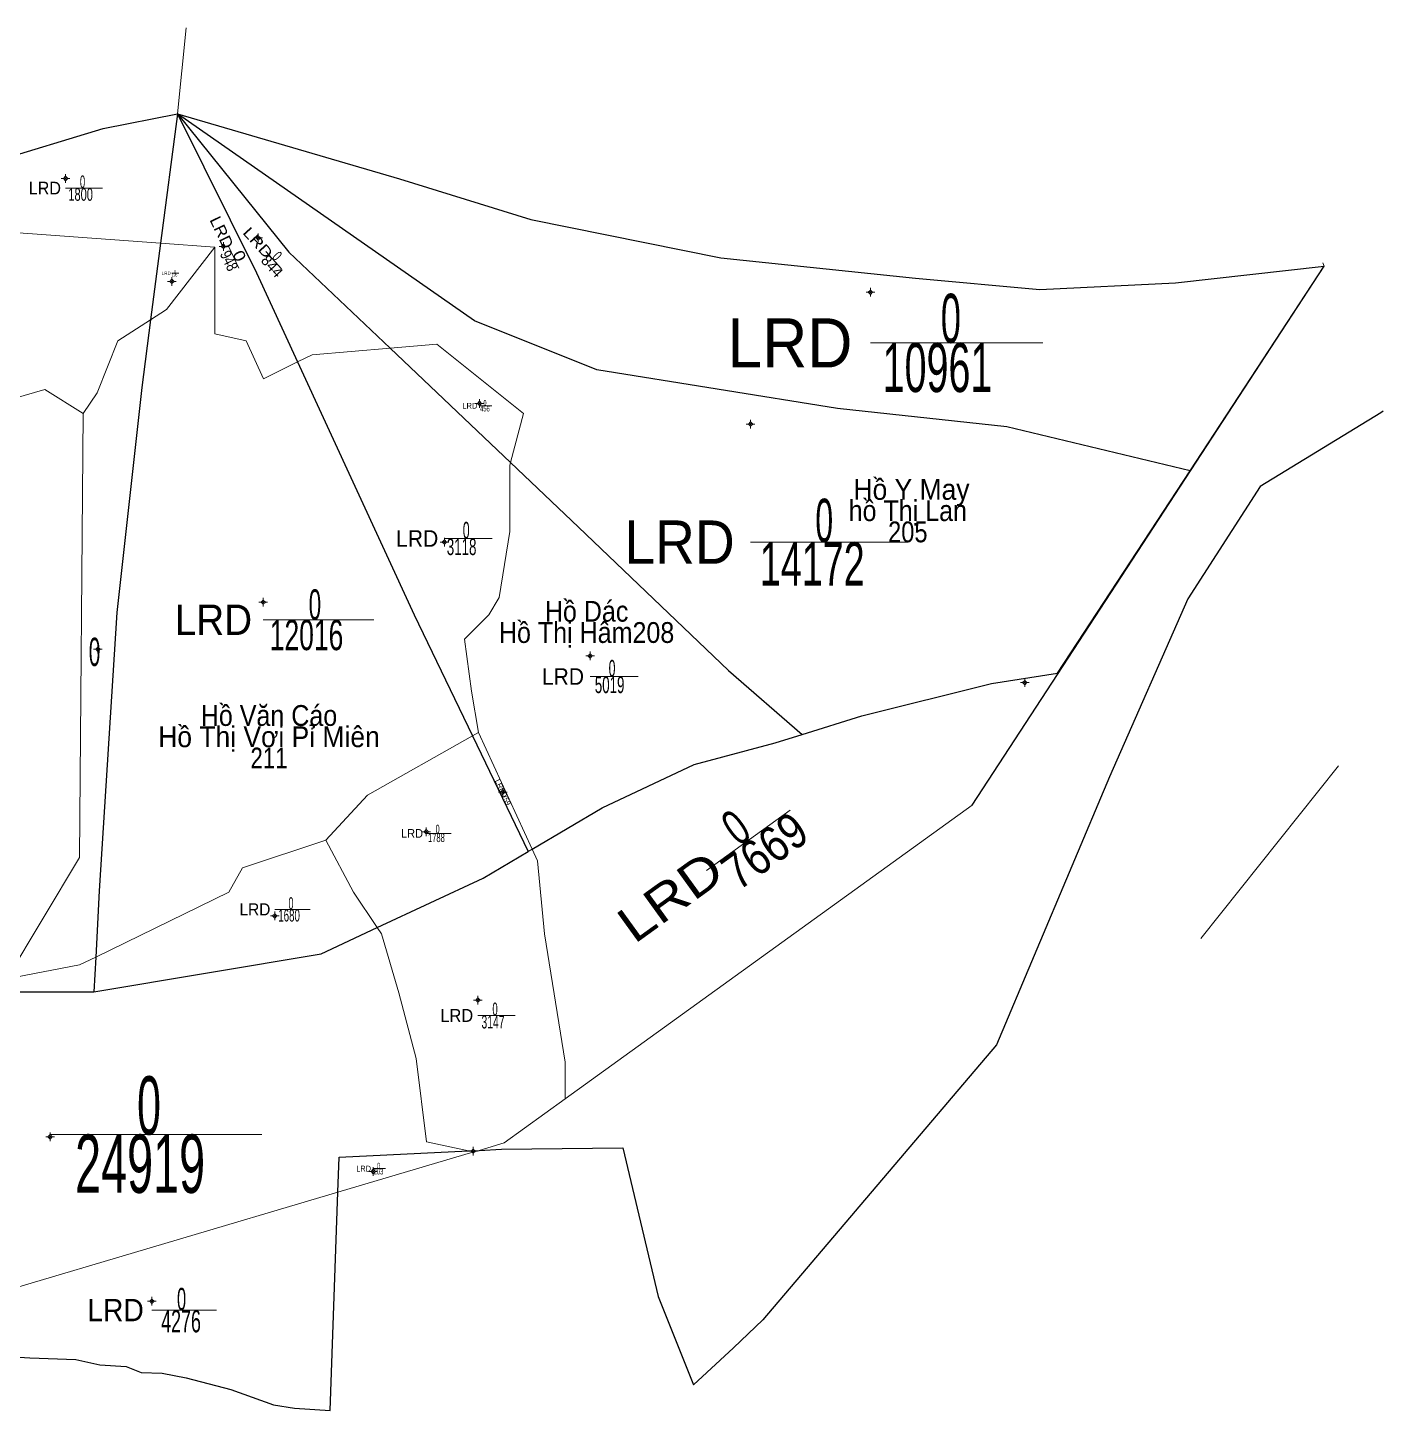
# Model space of a CAD drawing. Header units: metres. Extents: x 547480 to 554179, y 1840660 to 1842196.
# Drawn here: x 548080 to 548470.9, y 1840914.4 to 1841313.2 of the extents above; entities that cross this region are included whole.
import ezdxf
from ezdxf.enums import TextEntityAlignment as Align

# ---------------------------------------------------------------- set-up
doc = ezdxf.new("R2010")
doc.units = ezdxf.units.M
doc.header["$LTSCALE"] = 1.6
for name, color, linetype, lineweight in [('10', 7, 'Continuous', 13), ('11', 7, 'Continuous', 13), ('12', 7, 'Continuous', 13), ('31', 7, 'Continuous', 25), ('32', 7, 'Continuous', 25), ('53', 7, 'Continuous', 13), ('63', 7, 'Continuous', 13)]:
    doc.layers.add(name, color=color, linetype=linetype, lineweight=lineweight)

msp = doc.modelspace()

# ---------------------------------------------------------------- hatches: boundary and pattern name
at = {"layer": '11'}
for points in [[(548091.11, 1841269.69, 1), (548090.81, 1841269.69, 1)], [(548146.64, 1841252.57, 1), (548146.34, 1841252.57, 1)], [(548136.59, 1841250.11, 1), (548136.29, 1841250.11, 1)], [(548121.77, 1841239.99, 1), (548121.47, 1841239.99, 1)], [(548323.16, 1841236.87, 1), (548322.86, 1841236.87, 1)], [(548210.45, 1841204.83, 1), (548210.15, 1841204.83, 1)], [(548288.62, 1841198.85, 1), (548288.32, 1841198.85, 1)], [(548200.32, 1841164.83, 1), (548200.02, 1841164.83, 1)], [(548148.09, 1841147.5, 1), (548147.79, 1841147.5, 1)], [(548100.42, 1841133.91, 1), (548100.12, 1841133.91, 1)], [(548242.34, 1841132.01, 1), (548242.04, 1841132.01, 1)], [(548367.66, 1841124.33, 1), (548367.36, 1841124.33, 1)], [(548217.15, 1841092.74, 1), (548216.85, 1841092.74, 1)], [(548195.09, 1841081.29, 1), (548194.79, 1841081.29, 1)], [(548151.43, 1841057.02, 1), (548151.13, 1841057.02, 1)], [(548209.99, 1841032.76, 1), (548209.69, 1841032.76, 1)], [(548086.65, 1840993.31, 1), (548086.35, 1840993.31, 1)], [(548208.64, 1840989.18, 1), (548208.34, 1840989.18, 1)], [(548179.8, 1840983.31, 1), (548179.5, 1840983.31, 1)], [(548116.01, 1840945.89, 1), (548115.71, 1840945.89, 1)]]:
    msp.add_hatch(color=256, dxfattribs=at).paths.add_polyline_path(points)

# ---------------------------------------------------------------- linework, layer by layer
at = {"layer": '10'}
for p, q in [((548210.01, 1841109.87), (548208.33, 1841108.92)), ((548225.46, 1841076.25), (548210.01, 1841109.87)), ((548235.01, 1841004.26), (548352.35, 1841088.93)), ((548207.16, 1840989.27), (548208.63, 1840988.95))]:
    msp.add_line(p, q, dxfattribs=at)
for points in [[(548014.5, 1841258.66), (548037.82, 1841256.94), (548118.36, 1841251.02), (548134.01, 1841249.87)], [(548115.48, 1841228.96), (548120.01, 1841231.87), (548134.01, 1841249.87)], [(548134.01, 1841249.87), (548134.01, 1841224.87), (548143.01, 1841222.87), (548148.01, 1841211.87), (548157.85, 1841216.79)], [(548096.01, 1841201.87), (548100.01, 1841207.87), (548106.01, 1841222.87), (548115.48, 1841228.96)], [(548000.2, 1841223.52), (548022.01, 1841198.87), (548047.01, 1841204.87), (548061.01, 1841201.87), (548085.01, 1841208.87), (548096.01, 1841201.87)], [(548157.85, 1841216.79), (548162.01, 1841218.87), (548184.51, 1841220.74)], [(548184.51, 1841220.74), (548198.01, 1841221.87), (548223.01, 1841201.87), (548219.25, 1841187.78)], [(548074.01, 1841038.87), (548095.01, 1841073.87), (548096.01, 1841201.87)], [(548219.25, 1841187.78), (548219.01, 1841186.87), (548219.01, 1841167.87), (548216.01, 1841148.87), (548213.01, 1841143.87), (548206.01, 1841136.87), (548208.01, 1841121.87), (548210.01, 1841109.87)], [(548208.33, 1841108.92), (548178.01, 1841091.87), (548166.01, 1841078.87)], [(548166.01, 1841078.87), (548142.01, 1841070.87), (548138.01, 1841063.87), (548099.64, 1841045.13)], [(548166.01, 1841078.87), (548174.01, 1841063.87), (548180.82, 1841053.65)], [(548235.01, 1841004.26), (548235.01, 1841014.87), (548229.01, 1841051.87), (548227.01, 1841072.87), (548225.46, 1841076.25)], [(548180.82, 1841053.65), (548182.01, 1841051.87), (548187.01, 1841034.87), (548192.01, 1841015.87), (548195.01, 1840991.87), (548207.16, 1840989.27)], [(548099.64, 1841045.13), (548095.01, 1841042.87), (548074.01, 1841038.87)], [(548210.2, 1840989.41), (548217.39, 1840991.55), (548235.01, 1841004.26)], [(548019.7, 1840932.96), (548169.49, 1840977.35), (548208.63, 1840988.95), (548210.2, 1840989.41)]]:
    msp.add_lwpolyline(points, dxfattribs=at)
at = {"layer": '10', "lineweight": 25}
for points in [[(548169.49, 1840977.35), (548169.85, 1840987.44), (548207.16, 1840989.27), (548210.2, 1840989.41)], [(548210.2, 1840989.41), (548216.64, 1840989.73), (548251.6, 1840990.16), (548261.84, 1840947.23), (548271.99, 1840921.81)], [(548019.7, 1840932.96), (548027.03, 1840932.17), (548055.8, 1840931.07), (548080.63, 1840929.53), (548093.95, 1840929.08), (548100.78, 1840927.54), (548108.38, 1840927.09), (548112.76, 1840925.34), (548118.77, 1840925.12), (548125.75, 1840923.77), (548138.61, 1840920.45), (548150.94, 1840916.04), (548156.94, 1840915.03), (548167.28, 1840914.43), (548169.49, 1840977.35)]]:
    msp.add_lwpolyline(points, dxfattribs=at)
at = {"layer": '11'}
for p, q in [((548090.96, 1841270.94), (548090.96, 1841270.32)), ((548090.33, 1841269.69), (548089.71, 1841269.69)), ((548090.96, 1841269.06), (548090.96, 1841268.44)), ((548092.21, 1841269.69), (548091.58, 1841269.69)), ((548136.44, 1841251.36), (548136.44, 1841250.74)), ((548145.86, 1841252.57), (548145.24, 1841252.57)), ((548146.49, 1841253.82), (548146.49, 1841253.2)), ((548146.49, 1841251.94), (548146.49, 1841251.32)), ((548147.74, 1841252.57), (548147.12, 1841252.57)), ((548135.82, 1841250.11), (548135.19, 1841250.11)), ((548136.44, 1841249.48), (548136.44, 1841248.86)), ((548137.69, 1841250.11), (548137.07, 1841250.11)), ((548121, 1841239.99), (548120.37, 1841239.99)), ((548121.62, 1841241.24), (548121.62, 1841240.62)), ((548121.62, 1841239.36), (548121.62, 1841238.74)), ((548122.87, 1841239.99), (548122.24, 1841239.99)), ((548322.38, 1841236.87), (548321.76, 1841236.87)), ((548323.01, 1841238.12), (548323.01, 1841237.5)), ((548323.01, 1841236.24), (548323.01, 1841235.62)), ((548324.26, 1841236.87), (548323.64, 1841236.87)), ((548209.68, 1841204.83), (548209.05, 1841204.83)), ((548210.3, 1841206.08), (548210.3, 1841205.46)), ((548210.3, 1841204.2), (548210.3, 1841203.58)), ((548211.55, 1841204.83), (548210.92, 1841204.83)), ((548287.84, 1841198.85), (548287.22, 1841198.85)), ((548288.47, 1841200.1), (548288.47, 1841199.48)), ((548289.72, 1841198.85), (548289.1, 1841198.85)), ((548288.47, 1841198.22), (548288.47, 1841197.6)), ((548199.54, 1841164.83), (548198.92, 1841164.83)), ((548200.17, 1841166.08), (548200.17, 1841165.46)), ((548200.17, 1841164.2), (548200.17, 1841163.58)), ((548201.42, 1841164.83), (548200.8, 1841164.83)), ((548147.32, 1841147.5), (548146.69, 1841147.5)), ((548147.94, 1841148.75), (548147.94, 1841148.12)), ((548147.94, 1841146.88), (548147.94, 1841146.25)), ((548149.19, 1841147.5), (548148.57, 1841147.5)), ((548100.27, 1841135.16), (548100.27, 1841134.54)), ((548099.64, 1841133.91), (548099.02, 1841133.91)), ((548100.27, 1841133.28), (548100.27, 1841132.66)), ((548101.52, 1841133.91), (548100.9, 1841133.91)), ((548241.57, 1841132.01), (548240.94, 1841132.01)), ((548242.19, 1841133.26), (548242.19, 1841132.64)), ((548242.19, 1841131.38), (548242.19, 1841130.76)), ((548243.44, 1841132.01), (548242.82, 1841132.01)), ((548366.88, 1841124.33), (548366.26, 1841124.33)), ((548367.51, 1841125.58), (548367.51, 1841124.96)), ((548367.51, 1841123.7), (548367.51, 1841123.08)), ((548368.76, 1841124.33), (548368.14, 1841124.33)), ((548216.38, 1841092.74), (548215.75, 1841092.74)), ((548217, 1841093.99), (548217, 1841093.36)), ((548217, 1841092.12), (548217, 1841091.49)), ((548218.25, 1841092.74), (548217.62, 1841092.74)), ((548194.32, 1841081.29), (548193.69, 1841081.29)), ((548194.94, 1841082.54), (548194.94, 1841081.92)), ((548194.94, 1841080.66), (548194.94, 1841080.04)), ((548196.19, 1841081.29), (548195.57, 1841081.29)), ((548150.66, 1841057.02), (548150.03, 1841057.02)), ((548151.28, 1841058.27), (548151.28, 1841057.64)), ((548151.28, 1841056.4), (548151.28, 1841055.77)), ((548152.53, 1841057.02), (548151.9, 1841057.02)), ((548209.21, 1841032.76), (548208.59, 1841032.76)), ((548209.84, 1841034.01), (548209.84, 1841033.38)), ((548209.84, 1841032.14), (548209.84, 1841031.51)), ((548211.09, 1841032.76), (548210.46, 1841032.76)), ((548085.88, 1840993.31), (548085.25, 1840993.31)), ((548086.5, 1840994.56), (548086.5, 1840993.94)), ((548086.5, 1840992.68), (548086.5, 1840992.06)), ((548087.75, 1840993.31), (548087.12, 1840993.31)), ((548207.86, 1840989.18), (548207.24, 1840989.18)), ((548208.49, 1840990.43), (548208.49, 1840989.8)), ((548208.49, 1840988.56), (548208.49, 1840987.93)), ((548209.74, 1840989.18), (548209.12, 1840989.18)), ((548179.02, 1840983.31), (548178.4, 1840983.31)), ((548179.65, 1840984.56), (548179.65, 1840983.94)), ((548180.9, 1840983.31), (548180.28, 1840983.31)), ((548179.65, 1840982.68), (548179.65, 1840982.06)), ((548115.24, 1840945.89), (548114.61, 1840945.89)), ((548115.86, 1840947.14), (548115.86, 1840946.52)), ((548115.86, 1840945.26), (548115.86, 1840944.64)), ((548117.11, 1840945.89), (548116.48, 1840945.89))]:
    msp.add_line(p, q, dxfattribs=at)
for points in [[(548090.96, 1841270.32), (548090.33, 1841269.69), (548090.96, 1841269.06), (548091.58, 1841269.69)], [(548136.44, 1841250.74), (548135.82, 1841250.11), (548136.44, 1841249.48), (548137.07, 1841250.11)], [(548146.49, 1841253.2), (548145.86, 1841252.57), (548146.49, 1841251.94), (548147.12, 1841252.57)], [(548121.62, 1841240.62), (548121, 1841239.99), (548121.62, 1841239.36), (548122.24, 1841239.99)], [(548323.01, 1841237.5), (548322.38, 1841236.87), (548323.01, 1841236.24), (548323.64, 1841236.87)], [(548210.3, 1841205.46), (548209.68, 1841204.83), (548210.3, 1841204.2), (548210.92, 1841204.83)], [(548288.47, 1841199.48), (548287.84, 1841198.85), (548288.47, 1841198.22), (548289.1, 1841198.85)], [(548200.17, 1841165.46), (548199.54, 1841164.83), (548200.17, 1841164.2), (548200.8, 1841164.83)], [(548147.94, 1841148.12), (548147.32, 1841147.5), (548147.94, 1841146.88), (548148.57, 1841147.5)], [(548100.27, 1841134.54), (548099.64, 1841133.91), (548100.27, 1841133.28), (548100.9, 1841133.91)], [(548242.19, 1841132.64), (548241.57, 1841132.01), (548242.19, 1841131.38), (548242.82, 1841132.01)], [(548367.51, 1841124.96), (548366.88, 1841124.33), (548367.51, 1841123.7), (548368.14, 1841124.33)], [(548217, 1841093.36), (548216.38, 1841092.74), (548217, 1841092.12), (548217.62, 1841092.74)], [(548194.94, 1841081.92), (548194.32, 1841081.29), (548194.94, 1841080.66), (548195.57, 1841081.29)], [(548151.28, 1841057.64), (548150.66, 1841057.02), (548151.28, 1841056.4), (548151.9, 1841057.02)], [(548209.84, 1841033.38), (548209.21, 1841032.76), (548209.84, 1841032.14), (548210.46, 1841032.76)], [(548086.5, 1840993.94), (548085.88, 1840993.31), (548086.5, 1840992.68), (548087.12, 1840993.31)], [(548208.49, 1840989.8), (548207.86, 1840989.18), (548208.49, 1840988.56), (548209.12, 1840989.18)], [(548179.65, 1840983.94), (548179.02, 1840983.31), (548179.65, 1840982.68), (548180.28, 1840983.31)], [(548115.86, 1840946.52), (548115.24, 1840945.89), (548115.86, 1840945.26), (548116.48, 1840945.89)]]:
    msp.add_lwpolyline(points, close=True, dxfattribs=at)
for centre in [(548090.96, 1841269.69), (548146.49, 1841252.57), (548136.44, 1841250.11), (548121.62, 1841239.99), (548323.01, 1841236.87), (548210.3, 1841204.83), (548288.47, 1841198.85), (548200.17, 1841164.83), (548147.94, 1841147.5), (548100.27, 1841133.91), (548242.19, 1841132.01), (548367.51, 1841124.33), (548217, 1841092.74), (548194.94, 1841081.29), (548151.28, 1841057.02), (548209.84, 1841032.76), (548086.5, 1840993.31), (548208.49, 1840989.18), (548179.65, 1840983.31), (548115.86, 1840945.89)]:
    msp.add_circle(centre, 0.15, dxfattribs=at)
at = {"layer": '12'}
for p, q in [((548123.22, 1841288.36), (548125.7, 1841313.18)), ((548224.38, 1841075.61), (548225.46, 1841076.25))]:
    msp.add_line(p, q, dxfattribs=at)
at = {"layer": '31'}
msp.add_lwpolyline([(548470.92, 1841202.63), (548470.2, 1841202.15), (548435.37, 1841180.83), (548414.57, 1841148.46), (548391.94, 1841097.13), (548359.35, 1841019.82), (548292.01, 1840940.53), (548283.59, 1840932.42), (548271.99, 1840921.81)], dxfattribs=at)
at = {"layer": '32'}
for p in [(548352.35, 1841088.93), (548415.22, 1841185.37)]:
    msp.add_line(p, (548453.91, 1841244.41), dxfattribs=at)
at = {"layer": '32', "lineweight": 13}
msp.add_line((548453.91, 1841244.41), (548453.48, 1841245.4), dxfattribs=at)
at = {"layer": '32'}
for points in [[(548038.62, 1841257.65), (548070.08, 1841274.47), (548101.79, 1841284.1), (548123.22, 1841288.36), (548118.36, 1841251.02), (548115.48, 1841228.96)], [(548123.22, 1841288.36), (548145.99, 1841242.5), (548157.85, 1841216.79)], [(548415.22, 1841185.37), (548362.35, 1841198.03), (548313.54, 1841203.32), (548244.16, 1841214.5), (548208.88, 1841228.62), (548123.22, 1841288.36)], [(548123.22, 1841288.36), (548187.24, 1841269.63), (548225.08, 1841257.88), (548279.88, 1841246.78), (548335.99, 1841240.91), (548371.87, 1841237.64), (548411.01, 1841239.6), (548453.91, 1841244.41)], [(548123.22, 1841288.36), (548155.33, 1841248.43), (548184.51, 1841220.74), (548219.25, 1841187.78)], [(548115.48, 1841228.96), (548112.94, 1841209.42), (548105.74, 1841144.57), (548100.59, 1841064.27), (548099.64, 1841045.13), (548099.14, 1841035.17)], [(548157.85, 1841216.79), (548191.49, 1841143.86), (548208.33, 1841108.92), (548224.38, 1841075.61)], [(548219.25, 1841187.78), (548238.87, 1841169.16), (548282.08, 1841127.84), (548303.34, 1841109.35)], [(548303.34, 1841109.35), (548320.53, 1841114.73), (548357.95, 1841124.09), (548376.98, 1841127.02), (548415.22, 1841185.37)], [(548225.46, 1841076.25), (548245.69, 1841088.21), (548272.2, 1841100.69), (548295.58, 1841106.93), (548303.34, 1841109.35)], [(548180.82, 1841053.65), (548211.39, 1841067.93), (548224.38, 1841075.61)], [(548099.14, 1841035.17), (548164.62, 1841046.09), (548180.82, 1841053.65)], [(547968.17, 1841049.21), (547983.77, 1841047.65), (547997.8, 1841044.53), (548018.07, 1841036.73), (548044.57, 1841035.17), (548099.14, 1841035.17)]]:
    msp.add_lwpolyline(points, dxfattribs=at)
at = {"layer": '53'}
msp.add_line((548418.26, 1841050.55), (548457.98, 1841100.28), dxfattribs=at)
at = {"layer": '63'}
for p, q in [((548090.96, 1841266.92), (548101.58, 1841266.92)), ((548137.9, 1841250.16), (548140.95, 1841243.87)), ((548148.74, 1841248.59), (548153.2, 1841243.67)), ((548121.62, 1841242.36), (548123.62, 1841242.36)), ((548323.01, 1841222.28), (548372.79, 1841222.28)), ((548210.3, 1841204.15), (548213.86, 1841204.15)), ((548200.17, 1841165.87), (548213.93, 1841165.87)), ((548288.47, 1841164.82), (548333.93, 1841164.82)), ((548147.94, 1841142.44), (548179.86, 1841142.44)), ((548242.19, 1841126.06), (548256.01, 1841126.06)), ((548275.77, 1841070.11), (548299.91, 1841087.53)), ((548194.94, 1841080.82), (548202.12, 1841080.82)), ((548151.28, 1841058.91), (548161.44, 1841058.91)), ((548209.84, 1841028.3), (548220.61, 1841028.3)), ((548086.5, 1840993.96), (548147.51, 1840993.96)), ((548208.49, 1840989.16), (548208.58, 1840989.16)), ((548179.65, 1840984.14), (548183.16, 1840984.14)), ((548115.86, 1840943.34), (548134.47, 1840943.34))]:
    msp.add_line(p, q, dxfattribs=at)

# ---------------------------------------------------------------- texts
at = {"layer": '32'}
for s, width, p in [(' Hồ Y May', 0.95, (548333.81, 1841177.03)), ('hồ Thị Lan', 0.9, (548333.81, 1841170.9)), ('205', 0.85, (548333.81, 1841164.77)), ('Hồ Dác', 0.9, (548241.18, 1841141.88)), ('Hồ Thị Hâm208', 0.9, (548241.185, 1841135.75)), ('Hồ Văn Cáo', 0.9, (548149.605, 1841111.82)), ('Hồ Thị Vơi Pỉ Miên', 0.95, (548149.605, 1841105.69)), ('211', 0.8, (548149.615, 1841099.56))]:
    msp.add_text(s, height=6, dxfattribs=dict(at, width=width)).set_placement(p, align=Align.CENTER)
at = {"layer": '63'}
for p in [(548125.705, 1841313.18), (548453.485, 1841245.4), (548470.925, 1841202.63), (548457.985, 1841100.28), (548418.265, 1841050.55)]:
    msp.add_text('D', height=0.01, dxfattribs=at).set_placement(p, align=Align.CENTER)
for s, height, width, p in [('0', 3.66, 0.55, (548095.84, 1841266.92)), ('1800', 3.66, 0.65, (548095.295, 1841263.26)), ('0', 0.95, 0.55, (548122.51, 1841242.36)), ('195', 0.95, 0.6, (548122.38, 1841241.41)), ('0', 14.17, 0.55, (548346.22, 1841222.28)), ('10961', 14.17, 0.6, (548342.37, 1841208.11)), ('456', 1.65, 0.6, (548211.86, 1841202.5)), ('0', 1.65, 0.55, (548211.885, 1841204.15)), ('0', 12.51, 0.55, (548309.71, 1841164.82)), ('0', 4.79, 0.55, (548206.475, 1841165.87)), ('3118', 4.79, 0.6, (548205.145, 1841161.07)), ('14172', 12.51, 0.65, (548306.25, 1841152.31)), ('0', 8.77, 0.55, (548162.85, 1841142.44)), ('12016', 8.77, 0.65, (548160.43, 1841133.66)), ('0', 8.15, 0.55, (548099.305, 1841129.1)), ('0', 4.78, 0.55, (548248.525, 1841126.06)), ('5019', 4.78, 0.6, (548247.825, 1841121.28)), ('0', 2.5, 0.55, (548198.23, 1841080.82)), ('1788', 2.5, 0.6, (548197.875, 1841078.32)), ('0', 3.5, 0.55, (548155.94, 1841058.91)), ('1680', 3.5, 0.6, (548155.395, 1841055.41)), ('0', 3.73, 0.55, (548214.79, 1841028.3)), ('3147', 3.73, 0.6, (548214.2, 1841024.57)), ('0', 16.8, 0.55, (548115.005, 1840993.96)), ('24919', 16.8, 0.6, (548112.44, 1840977.16)), ('1', 0.13, 0.3, (548208.505, 1840989.03)), ('0', 0.13, 0.5, (548208.525, 1840989.16)), ('203', 1.68, 0.6, (548181.175, 1840982.46)), ('0', 1.68, 0.55, (548181.2, 1840984.14)), ('0', 6.42, 0.55, (548124.395, 1840943.34)), ('4276', 6.42, 0.6, (548124.24, 1840936.92))]:
    msp.add_text(s, height=height, dxfattribs=dict(at, width=width)).set_placement(p, align=Align.CENTER)
for height, width, p in [(3.66, 0.95, (548089.62, 1841265.09)), (0.95, 0.9, (548121.27, 1841241.89)), (14.17, 0.95, (548317.83, 1841215.19)), (1.65, 0.95, (548209.69, 1841203.33)), (12.51, 0.95, (548283.9, 1841158.56)), (4.79, 0.95, (548198.42, 1841163.47)), (8.77, 0.95, (548144.73, 1841138.05)), (4.78, 0.95, (548240.44, 1841123.67)), (2.5, 0.95, (548194.02, 1841079.57)), (3.5, 0.95, (548150, 1841057.16)), (3.73, 0.95, (548208.48, 1841026.44)), (0.13, 0.95, (548208.43, 1840989.09)), (1.68, 0.95, (548179.03, 1840983.3)), (6.42, 0.95, (548113.51, 1840940.13))]:
    msp.add_text('LRD', height=height, dxfattribs=dict(at, width=width)).set_placement(p, align=Align.RIGHT)
for height, rotation, width, p in [(3.28, 295.821, 1.1, (548136.598, 1841249.089)), (3.07, 312.189, 1.25, (548148.722, 1841246.332)), (1.47, 294.681, 1.1, (548216.513, 1841092.094)), (10.29, 35.813, 1.2, (548281.749, 1841068.086))]:
    msp.add_text('LRD', height=height, rotation=rotation, dxfattribs=dict(at, width=width)).set_placement(p, align=Align.RIGHT)
for s, height, rotation, width, p in [('948', 3.28, 295.821, 0.8, (548136.627, 1841245.259)), ('0', 3.28, 295.821, 1.2, (548139.606, 1841246.644)), ('0', 3.07, 312.189, 0.7, (548150.819, 1841246.296)), ('0', 1.47, 294.681, 1.2, (548216.723, 1841091.627)), ('0', 10.29, 35.813, 0.7, (548287.228, 1841078.38)), ('7669', 10.29, 35.813, 0.85, (548295.539, 1841071.697))]:
    msp.add_text(s, height=height, rotation=rotation, dxfattribs=dict(at, width=width)).set_placement(p, align=Align.CENTER)
msp.add_text('844', height=3.07, rotation=312.189, dxfattribs=at).set_placement((548149.35, 1841243.346), align=Align.CENTER)
msp.add_text('/', height=1.47, rotation=294.681, dxfattribs=at).set_placement((548216.87, 1841091.31))
at = {"layer": '63', "width": 0.9}
msp.add_text('59', height=1.47, rotation=294.681, dxfattribs=at).set_placement((548217.13, 1841090.76))

doc.saveas('drawing.dxf')
